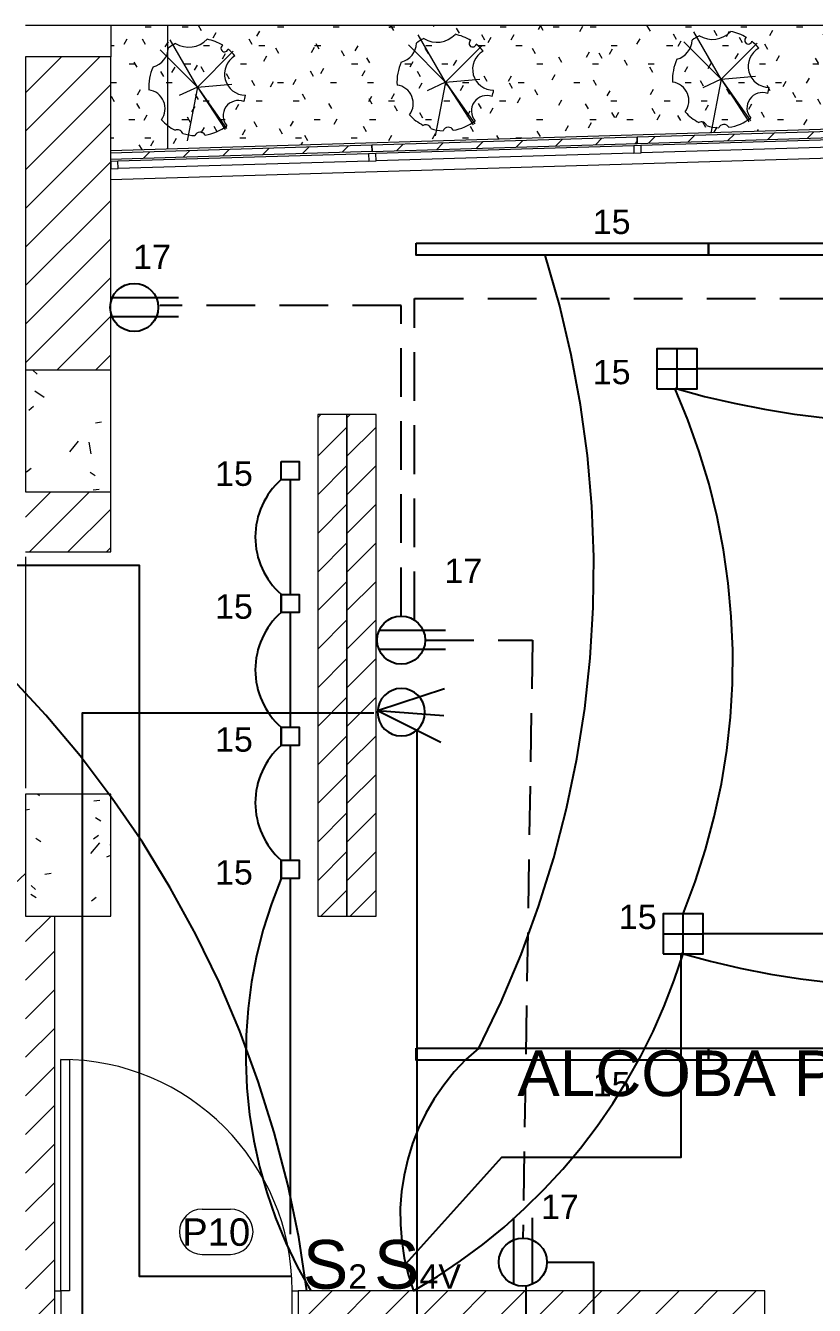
# Model space of a CAD drawing. Header units: inches. Extents: x 131 to 82119, y 71 to 16923.
# Drawn here: x 183.3 to 186.54, y 98.83 to 104.08 of the extents above; entities that cross this region are included whole.
import ezdxf
from ezdxf.enums import TextEntityAlignment as Align

# ---------------------------------------------------------------- set-up
doc = ezdxf.new("R2010")
doc.units = ezdxf.units.IN
doc.header["$MEASUREMENT"] = 0
doc.linetypes.add('HIDDEN', pattern=[9.525, 6.35, -3.175])
doc.linetypes.add('PISO', pattern=[0.3, 0.2, -0.1])
for name, color, linetype, lineweight in [('A-DETL-____-THIN', 151, 'Continuous', 18), ('A-DOOR-____-IDEN', 31, 'Continuous', 18), ('A-DOOR-____-MCUT', 31, 'Continuous', 18), ('A-DOOR-____-OTLN', 31, 'Continuous', 18), ('A-DOOR-FRAM-MCUT', 31, 'Continuous', 18), ('A-FLOR-____-OTLN', 192, 'Continuous', 18), ('A-FLOR-____-PATT', 8, 'Continuous', 18), ('A-GLAZ-CURT-MCUT', 52, 'Continuous', 18), ('A-GLAZ-CURT-OTLN', 52, 'Continuous', 18), ('A-GLAZ-CWMG-MCUT', 51, 'Continuous', 18), ('A-GLAZ-CWMG-OTLN', 51, 'Continuous', 18), ('A-WALL-____-MCUT', 113, 'Continuous', 18), ('A-WALL-____-OTLN', 113, 'Continuous', 18), ('A-WALL-____-PATT', 111, 'Continuous', 18), ('DUCTO-PARED O TECHO', 7, 'Continuous', 25), ('DUCTO-PISO', 7, 'PISO', 25), ('G-____-____-TEXT', 231, 'Continuous', 9), ('L-PLNT-____-OTLN', 71, 'Continuous', 18), ('RED-TELEVISION', 84, 'TELEVISION', 25), ('RED-TELEVISIÓN', 84, 'TELEVISION', 25), ('S-COLS-____-MCUT', 52, 'Continuous', 18), ('S-COLS-____-OTLN', 52, 'Continuous', 18), ('SIMBOLOGIA', 150, 'Continuous', 25)]:
    doc.layers.add(name, color=color, linetype=linetype, lineweight=lineweight)
for name, color, linetype in [('INTERRUPTORES', 6, 'Continuous'), ('LAMPARAS', 20, 'Continuous'), ('Retorno', 5, 'HIDDEN')]:
    doc.layers.add(name, color=color, linetype=linetype)
doc.styles.add('Arial_2', font='arial.ttf', dxfattribs={"height": 0.089295})
doc.styles.add('Arial_3', font='arial.ttf', dxfattribs={"height": 0.3375})
doc.styles.get("Standard").update_dxf_attribs({"font": 'arial.ttf'})
doc.linetypes.add('TELEVISION', pattern='A,0.32,-0.13,["TV",Standard,S=0.065,R=0,X=-0.065,Y=-0.0325],-0.13', length=0.58)
pattern_1 = [(45, (192.38889, 101.49544), (-0.079196, 0.079196), [])]

# ---------------------------------------------------------------- blocks, each defined once
blk = doc.blocks.new('M_Concrete-Rectangular-Column - Columna Concreto 0_35 x 0_50-1658767-ARQ-P2')
at = {"layer": 'S-COLS-____-OTLN'}
h = blk.add_hatch(dxfattribs=at)
h.set_pattern_fill('FP_4', style=0, pattern_type=2)
h.set_pattern_definition([(50, (8.915, 0.816), (0.546432, -0.047308), [0.057, -0.629]), (355, (8.915, 0.816), (-0.10543, 0.57337), [0.046, -0.503]), (100.451, (8.961, 0.812), (0.440955, 0.525708), [0.049, -0.534]), (46.184, (8.915, 0.969), (0.813123, -0.12606), [0.086, -0.943]), (96.636, (8.983, 0.958), (0.711995, 0.74225), [0.073, -0.801]), (351.184, (8.915, 0.969), (0.71223, 0.742616), [0.069, -0.754]), (21, (8.991, 0.93), (0.454985, -0.306292), [0.057, -0.629]), (326, (8.991, 0.93), (0.185766, 0.552594), [0.046, -0.503]), (71.451, (9.029, 0.905), (0.640536, 0.246016), [0.049, -0.534]), (37.5, (8.915, 0.816), (0.009206, 0.2541166), [0.025, -0.472, 0.025, -0.485, -0.505]), (37.5, (8.915, 0.816), (0.009206, 0.2541166), [-1.007, 0.025, -0.48]), (7.5, (8.915, 0.816), (0.200461, 0.300738), [0.025, -0.266, 0.025, -0.46, -0.192]), (7.5, (8.915, 0.816), (0.200461, 0.300738), [-0.776, 0.025, -0.167]), (327.5, (8.745, 0.816), (0.406483, -0.0170776), [0.025, -0.165, 0.025, -0.569, -0.789]), (327.5, (8.745, 0.816), (0.406483, -0.0170776), [-0.785, 0.025, -0.764]), (317.5, (8.669, 0.816), (0.443999, 0.076008), [0.025, -0.223, 0.025, -0.37, -0.56]), (317.5, (8.669, 0.816), (0.443999, 0.076008), [-0.642, 0.025, -0.535])])
h.paths.add_polyline_path([(0.175, -0.25), (0.175, 0.25), (-0.175, 0.25), (-0.175, -0.25)], flags=0)
at = {"layer": 'S-COLS-____-MCUT'}
for p, q in [((0.175, 0.25), (-0.175, 0.25)), ((-0.175, 0.25), (-0.175, -0.25)), ((0.175, -0.25), (0.175, 0.25)), ((-0.175, -0.25), (0.175, -0.25))]:
    blk.add_line(p, q, dxfattribs=at)
blk = doc.blocks.new('M_Concrete-Rectangular-Column - Columna Concreto 0_35 x 0_50-1669659-ARQ-P2')
at = {"layer": 'S-COLS-____-OTLN'}
h = blk.add_hatch(dxfattribs=at)
h.set_pattern_fill('FP_5', style=0, pattern_type=2)
h.set_pattern_definition([(50, (8.915, -0.925), (0.546432, -0.047308), [0.057, -0.629]), (355, (8.915, -0.925), (-0.10543, 0.57337), [0.046, -0.503]), (100.451, (8.961, -0.929), (0.440955, 0.525708), [0.049, -0.534]), (46.184, (8.915, -0.773), (0.813123, -0.12606), [0.086, -0.943]), (96.636, (8.983, -0.783), (0.711995, 0.74225), [0.073, -0.801]), (351.184, (8.915, -0.773), (0.71223, 0.742616), [0.069, -0.754]), (21, (8.991, -0.811), (0.454985, -0.306292), [0.057, -0.629]), (326, (8.991, -0.811), (0.185766, 0.552594), [0.046, -0.503]), (71.451, (9.029, -0.837), (0.640536, 0.246016), [0.049, -0.534]), (37.5, (8.915, -0.925), (0.009206, 0.2541166), [0.025, -0.472, 0.025, -0.485, -0.505]), (37.5, (8.915, -0.925), (0.009206, 0.2541166), [-1.007, 0.025, -0.48]), (7.5, (8.915, -0.925), (0.200461, 0.300738), [0.025, -0.266, 0.025, -0.46, -0.192]), (7.5, (8.915, -0.925), (0.200461, 0.300738), [-0.776, 0.025, -0.167]), (327.5, (8.745, -0.925), (0.406483, -0.0170776), [0.025, -0.165, 0.025, -0.569, -0.789]), (327.5, (8.745, -0.925), (0.406483, -0.0170776), [-0.785, 0.025, -0.764]), (317.5, (8.669, -0.925), (0.443999, 0.076008), [0.025, -0.223, 0.025, -0.37, -0.56]), (317.5, (8.669, -0.925), (0.443999, 0.076008), [-0.642, 0.025, -0.535])])
h.paths.add_polyline_path([(0.175, -0.25), (0.175, 0.25), (-0.175, 0.25), (-0.175, -0.25)], flags=0)
at = {"layer": 'S-COLS-____-MCUT'}
for p, q in [((0.175, 0.25), (-0.175, 0.25)), ((-0.175, 0.25), (-0.175, -0.25)), ((0.175, -0.25), (0.175, 0.25)), ((-0.175, -0.25), (0.175, -0.25))]:
    blk.add_line(p, q, dxfattribs=at)
blk = doc.blocks.new('Puertas Revit Lisas - 1_00 x 2_70-1759848-ARQ-P2')
at = {"layer": 'A-DOOR-____-MCUT'}
for p, q in [((0.44, -0.056825), (0.475, -0.056825)), ((0.44, -1.006825), (0.44, -0.056825)), ((0.475, -0.056825), (0.475, -1.006825)), ((0.475, -1.006825), (0.44, -1.006825))]:
    blk.add_line(p, q, dxfattribs=at)
at = {"layer": 'A-DOOR-____-OTLN'}
blk.add_arc((0.475, -0.056825), 0.95, 180, 270, dxfattribs=at)
at = {"layer": 'A-DOOR-FRAM-MCUT'}
for p, q in [((-0.5, 0.063175), (-0.475, 0.063175)), ((-0.5, -0.056825), (-0.5, 0.063175)), ((-0.475, 0.063175), (-0.475, -0.056825)), ((0.475, 0.063175), (0.5, 0.063175)), ((0.475, -0.056825), (0.475, 0.063175)), ((0.5, 0.063175), (0.5, -0.056825)), ((-0.475, -0.056825), (-0.5, -0.056825)), ((0.5, -0.056825), (0.475, -0.056825))]:
    blk.add_line(p, q, dxfattribs=at)
blk = doc.blocks.new('System Panel - Glazed-1951074-ARQ-P2')
at = {"layer": 'A-GLAZ-CURT-OTLN'}
h = blk.add_hatch(dxfattribs=at)
h.set_pattern_fill('FP_14', color=8, style=0, pattern_type=2)
h.set_pattern_definition([(43.278, (8.138, -2.278), (-0.0767804, 0.08154), [])])
h.paths.add_polyline_path([(-0.5374, 0.0245), (0.5374, 0.0245), (0.5374, 0.0495), (-0.5374, 0.0495)], flags=0)
at = {"layer": 'A-GLAZ-CURT-MCUT'}
for p, q in [((0.5374, 0.0495), (-0.5374, 0.0495)), ((-0.5374, 0.0495), (-0.5374, 0.0245)), ((-0.5374, 0.0245), (0.5374, 0.0245)), ((0.5374, 0.0245), (0.5374, 0.0495))]:
    blk.add_line(p, q, dxfattribs=at)
blk = doc.blocks.new('System Panel - Glazed-1951075-ARQ-P2')
at = {"layer": 'A-GLAZ-CURT-OTLN'}
h = blk.add_hatch(dxfattribs=at)
h.set_pattern_fill('FP_15', color=8, style=0, pattern_type=2)
h.set_pattern_definition([(43.278, (7.056, -2.278), (-0.0767804, 0.08154), [])])
h.paths.add_polyline_path([(-0.5449, 0.0245), (0.5449, 0.0245), (0.5449, 0.0495), (-0.5449, 0.0495)], flags=0)
at = {"layer": 'A-GLAZ-CURT-MCUT'}
for p, q in [((0.5449, 0.0495), (-0.5449, 0.0495)), ((-0.5449, 0.0495), (-0.5449, 0.0245)), ((-0.5449, 0.0245), (0.5449, 0.0245)), ((0.5449, 0.0245), (0.5449, 0.0495))]:
    blk.add_line(p, q, dxfattribs=at)
blk = doc.blocks.new('System Panel - Glazed-V8-ARQ-P2')
at = {"layer": 'A-GLAZ-CURT-OTLN'}
h = blk.add_hatch(dxfattribs=at)
h.set_pattern_fill('FP_16', color=8, style=0, pattern_type=2)
h.set_pattern_definition([(43.278, (5.966, -2.278), (-0.0767804, 0.08154), [])])
h.paths.add_polyline_path([(-0.5449, 0.0245), (0.5449, 0.0245), (0.5449, 0.0495), (-0.5449, 0.0495)], flags=0)
at = {"layer": 'A-GLAZ-CURT-MCUT'}
for p, q in [((0.5449, 0.0495), (-0.5449, 0.0495)), ((-0.5449, 0.0495), (-0.5449, 0.0245)), ((-0.5449, 0.0245), (0.5449, 0.0245)), ((0.5449, 0.0245), (0.5449, 0.0495))]:
    blk.add_line(p, q, dxfattribs=at)
blk = doc.blocks.new('M_RPC Plant - Tropical - Agave - 0_45 Meters-752007-ARQ-P2')
at = {"layer": 'L-PLNT-____-OTLN'}
for q in [(-0.1121, 0.1907), (-0.1531, 0.1496), (0.1474, 0.1437), (0.1412, 0.0087), (-0.0755, -0.0388), (-0.0429, -0.2245), (0.1136, -0.1784), (0.1196, -0.1743)]:
    blk.add_line((0.0001, -0.0036), q, dxfattribs=at)
for centre, radius, start, end in [((0.0001, -0.0036), 0.2, 116.6696, 126.6487), ((-0.0359, 0.2628), 0.1029, 238.4657, 316.9123), ((0.0001, -0.0036), 0.2, 58.808, 78.7084), ((0.1112, 0.1551), 0.0145, 121.2967, 348.7033), ((-0.2035, 0.1601), 0.0842, 284.5761, 357.8078), ((0.1972, 0.0492), 0.0863, 119.9838, 270.0162), ((0.0001, -0.0036), 0.2, 39.648, 51.192), ((0.0001, -0.0036), 0.2, 155.7352, 183.4024), ((-0.21, -0.0919), 0.0771, 323.3668, 82.226), ((0.0001, -0.0036), 0.2, 342.7424, 350.352), ((0.1685, -0.1215), 0.0628, 68.9276, 221.0724), ((0.0001, -0.0036), 0.2, 222.1904, 242.6209), ((-0.0817, -0.2008), 0.0221, 17.3648, 117.5876), ((0.0001, -0.0036), 0.2, 252.3315, 266.9942), ((0.011, -0.212), 0.0231, 28.1518, 157.8482), ((0.0001, -0.0036), 0.2, 279.0058, 307.2576)]:
    blk.add_arc(centre, radius, start, end, dxfattribs=at)
blk = doc.blocks.new('Rectangular Mullion - 30mm Square-1951076-ARQ-P2')
at = {"layer": 'A-GLAZ-CWMG-MCUT'}
for p, q in [((0, 0.015), (-0.03, 0.015)), ((-0.03, 0.015), (-0.03, -0.015)), ((0, -0.015), (0, 0.015)), ((-0.03, -0.015), (0, -0.015))]:
    blk.add_line(p, q, dxfattribs=at)
blk = doc.blocks.new('Rectangular Mullion - 30mm Square-1951070-ARQ-P2')
at = {"layer": 'A-GLAZ-CWMG-OTLN'}
for p, q in [((-7.6814, 2.0633), (-8.7107, 2.0324)), ((-7.6805, 2.0333), (-8.7098, 2.0024))]:
    blk.add_line(p, q, dxfattribs=at)
blk = doc.blocks.new('Rectangular Mullion - 30mm Square-1951071-ARQ-P2')
at = {"layer": 'A-GLAZ-CWMG-OTLN'}
h = blk.add_hatch(dxfattribs=at)
h.set_pattern_fill('FP_26', color=8, style=0, pattern_type=2)
h.set_pattern_definition([(316.722, (7.601, 2.278), (0.0767804, 0.08154), [])])
h.paths.add_polyline_path([(-0.015, 0.015), (0.015, 0.015), (0.015, -0.015), (-0.015, -0.015)], flags=0)
at = {"layer": 'A-GLAZ-CWMG-MCUT'}
for p, q in [((-0.015, 0.015), (0.015, 0.015)), ((-0.015, -0.015), (-0.015, 0.015)), ((0.015, 0.015), (0.015, -0.015)), ((0.015, -0.015), (-0.015, -0.015))]:
    blk.add_line(p, q, dxfattribs=at)
blk = doc.blocks.new('Rectangular Mullion - 30mm Square-V19-ARQ-P2')
at = {"layer": 'A-GLAZ-CWMG-MCUT'}
for p, q in [((-0.015, 0.015), (0.015, 0.015)), ((-0.015, -0.015), (-0.015, 0.015)), ((0.015, 0.015), (0.015, -0.015)), ((0.015, -0.015), (-0.015, -0.015))]:
    blk.add_line(p, q, dxfattribs=at)
blk = doc.blocks.new('Rectangular Mullion - 30mm Square-1951072-ARQ-P2')
at = {"layer": 'A-GLAZ-CWMG-OTLN'}
for p, q in [((-6.5921, 2.0961), (-7.6514, 2.0642)), ((-6.5912, 2.0661), (-7.6505, 2.0342))]:
    blk.add_line(p, q, dxfattribs=at)
blk = doc.blocks.new('Etiqueta Puerta 1_5mm - Etiqueta Puerta 1_5mm-1832370-ARQ-P2')
at = {"layer": 'A-DOOR-____-IDEN'}
for p, q in [((-0.000813, 0.001281), (0.000734, 0.001281)), ((-0.000813, -0.001203), (0.000734, -0.001203))]:
    blk.add_line(p, q, dxfattribs=at)
for centre, start, end in [((-0.000813, 0.000039), 90, 270), ((0.000734, 0.000039), 270, 90)]:
    blk.add_arc(centre, 0.001242, start, end, dxfattribs=at)
blk = doc.blocks.new('TOMA')
at = {"layer": 'SIMBOLOGIA'}
for p, q in [((-0.0301, 0.2165), (-0.0301, 0.0062)), ((0.0294, 0.2165), (0.0294, 0.1463)), ((0.0294, 0.1463), (0.0294, 0.0059))]:
    blk.add_line(p, q, dxfattribs=at)
blk.add_circle((0, 0.0761), 0.0761, dxfattribs=at)
blk = doc.blocks.new('TV')
at = {"layer": 'RED-TELEVISION', "linetype": 'Continuous'}
for q in [(-0.2063, 0.0852), (-0.2103, 0), (-0.2063, -0.0852)]:
    blk.add_line((0, 0), q, dxfattribs=at)
blk.add_circle((-0.075, 0), 0.075, dxfattribs=at)

msp = doc.modelspace()

# ---------------------------------------------------------------- hatches: boundary and pattern name
at = {"layer": 'A-FLOR-____-PATT'}
h = msp.add_hatch(dxfattribs=at)
h.set_pattern_fill('FP_23', color=256, style=0, pattern_type=2)
h.set_pattern_definition([(0, (192.38889, 101.49544), (0.305, 0.076), [0.025, -0.203, 0.025, -0.203, -1.219]), (0, (192.38889, 101.49544), (0.305, 0.076), [-0.457, 0.025, -0.432, 0.025, -0.203, -0.533]), (0, (192.38889, 101.49544), (0.305, 0.076), [-1.143, 0.025, -0.127, 0.025, -0.356]), (120, (192.50289, 101.53344), (-0.2183179, 0.22613775), [0.025, -0.203, 0.025, -0.203, -1.219]), (120, (192.50289, 101.53344), (-0.2183179, 0.22613775), [-0.457, 0.025, -0.432, 0.025, -0.203, -0.533]), (120, (192.50289, 101.53344), (-0.2183179, 0.22613775), [-1.143, 0.025, -0.127, 0.025, -0.356]), (240, (192.54089, 101.68544), (-0.0866821, -0.30213775), [0.025, -0.203, 0.025, -0.203, -1.219]), (240, (192.54089, 101.68544), (-0.0866821, -0.30213775), [-0.457, 0.025, -0.432, 0.025, -0.203, -0.533]), (240, (192.54089, 101.68544), (-0.0866821, -0.30213775), [-1.143, 0.025, -0.127, 0.025, -0.356])])
h.paths.add_polyline_path([(183.6487, 103.5719), (189.0652, 103.7348), (189.0652, 104.0849), (183.6487, 104.0849), (183.6487, 103.5937)], flags=0)
at = {"layer": 'A-WALL-____-PATT'}
h = msp.add_hatch(dxfattribs=at)
h.set_pattern_fill('FP_1', color=8, style=0, pattern_type=2)
h.set_pattern_definition(pattern_1)
h.paths.add_polyline_path([(183.6487, 102.6708), (183.6487, 103.9565), (183.2987, 103.9565), (183.2987, 102.6708)], flags=0)
h = msp.add_hatch(dxfattribs=at)
h.set_pattern_fill('FP_1', color=8, style=0, pattern_type=2)
h.set_pattern_definition(pattern_1)
h.paths.add_polyline_path([(184.6187, 100.4293), (184.6187, 102.488), (184.4987, 102.488), (184.4987, 100.4293)], flags=0)
h = msp.add_hatch(dxfattribs=at)
h.set_pattern_fill('FP_1', color=8, style=0, pattern_type=2)
h.set_pattern_definition([(45, (192.50889, 101.49544), (-0.079196, 0.079196), [])])
h.paths.add_polyline_path([(184.7387, 100.4293), (184.7387, 102.488), (184.6187, 102.488), (184.6187, 100.4293)], flags=0)
h = msp.add_hatch(dxfattribs=at)
h.set_pattern_fill('FP_1', color=8, style=0, pattern_type=2)
h.set_pattern_definition(pattern_1)
h.paths.add_polyline_path([(183.6487, 101.9244), (183.6487, 102.1708), (183.2987, 102.1708), (183.2987, 101.9244)], flags=0)
h = msp.add_hatch(dxfattribs=at)
h.set_pattern_fill('FP_1', color=8, style=0, pattern_type=2)
h.set_pattern_definition(pattern_1)
h.paths.add_polyline_path([(183.2987, 98.8912), (183.4187, 98.8912), (183.4187, 100.4293), (183.2987, 100.4293), (183.2987, 99.5151)], flags=0)
h = msp.add_hatch(dxfattribs=at)
h.set_pattern_fill('FP_1', color=8, style=0, pattern_type=2)
h.set_pattern_definition(pattern_1)
h.paths.add_polyline_path([(186.2152, 98.7712), (186.2152, 98.8912), (184.4187, 98.8912), (184.4187, 98.7712), (185.2187, 98.7712)], flags=0)
h.paths.add_polyline_path([(183.4187, 98.7712), (183.4187, 98.8912), (183.2987, 98.8912), (183.2987, 98.7712)], flags=0)
h = msp.add_hatch(dxfattribs=at)
h.set_pattern_fill('FP_1', color=8, style=0, pattern_type=2)
h.set_pattern_definition(pattern_1)
h.paths.add_polyline_path([(186.2152, 98.1712), (186.3352, 98.1712), (186.3352, 98.8912), (186.2152, 98.8912), (186.2152, 98.7712)], flags=0)

# ---------------------------------------------------------------- linework, layer by layer
at = {"layer": 'A-DETL-____-THIN'}
for p, q in [((183.881, 104.0848), (183.881, 103.5789)), ((183.2987, 100.6044), (179.232, 96.7986))]:
    msp.add_line(p, q, dxfattribs=at)
at = {"layer": 'A-FLOR-____-OTLN'}
for p, q in [((183.6487, 104.0849), (183.6487, 103.9565)), ((183.2987, 101.9043), (183.2987, 100.9543))]:
    msp.add_line(p, q, dxfattribs=at)
at = {"layer": 'A-WALL-____-MCUT'}
for p, q in [((183.6487, 103.9565), (183.2987, 103.9565)), ((183.2987, 103.9565), (183.2987, 102.6708)), ((183.6487, 102.6708), (183.6487, 103.9565)), ((184.6187, 102.488), (184.4987, 102.488)), ((184.4987, 102.488), (184.4987, 100.4293)), ((184.6187, 100.4293), (184.6187, 102.488)), ((184.6187, 102.488), (184.6187, 100.4293)), ((184.7387, 102.488), (184.6187, 102.488)), ((184.7387, 100.4293), (184.7387, 102.488)), ((183.6487, 101.9244), (183.6487, 102.1708)), ((183.2987, 101.9244), (183.6487, 101.9244)), ((183.4187, 98.8912), (183.4187, 100.4293)), ((184.4987, 100.4293), (184.6187, 100.4293)), ((184.6187, 100.4293), (184.7387, 100.4293)), ((186.3352, 98.8912), (184.4187, 98.8912)), ((186.3352, 98.1712), (186.3352, 98.8912))]:
    msp.add_line(p, q, dxfattribs=at)
at = {"layer": 'A-WALL-____-OTLN'}
for p, q in [((189.0652, 104.0849), (183.2987, 104.0849)), ((183.6487, 103.5719), (189.0652, 103.7348)), ((189.0652, 103.6148), (183.6487, 103.4519))]:
    msp.add_line(p, q, dxfattribs=at)
at = {"layer": 'DUCTO-PARED O TECHO'}
for p, q in [((184.3856, 101.6752), (184.3856, 101.2046)), ((184.3856, 101.1296), (184.3856, 100.6591))]:
    msp.add_line(p, q, dxfattribs=at)
for points in [[(187.7767, 102.6756), (186.0572, 102.6756)], [(184.3856, 102.2207), (184.3856, 101.7502)], [(182.7457, 101.87), (183.7657, 101.87), (183.7657, 98.9507), (184.3918, 98.9507)], [(184.3856, 100.5841), (184.3856, 99.1233)], [(187.8015, 100.357), (186.082, 100.357)], [(185.9902, 100.2773), (185.9902, 99.4385), (185.2535, 99.4385), (184.8599, 99)], [(184.4871, 97.9603), (184.6787, 97.9603), (184.6787, 98.6814), (185.3555, 98.6814), (185.3555, 98.9112)]]:
    msp.add_lwpolyline(points, dxfattribs=at)
msp.add_lwpolyline([(185.4403, 99.009), (185.632, 99.009), (185.632, 96.1901), (186.3965, 96.1901), (186.3965, 95.6147), (186.8, 95.6147, 1), (186.9714, 95.6147), (188.4516, 95.6147), (188.6394, 95.3894)], format="xyb", dxfattribs=at)
at = {"layer": 'DUCTO-PISO'}
for points in [[(184.8416, 101.661), (184.8416, 102.9353), (183.8499, 102.9353)], [(184.897, 101.6441), (184.897, 102.9652), (188.8793, 102.9652)], [(184.9404, 101.5622), (185.3809, 101.5622), (185.3415, 99.1078)]]:
    msp.add_lwpolyline(points, dxfattribs=at)
at = {"layer": 'LAMPARAS'}
for p, q in [((186.0572, 102.758), (185.8925, 102.758)), ((185.8925, 102.758), (185.8925, 102.5933)), ((185.9748, 102.5933), (185.9748, 102.758)), ((185.8925, 102.6756), (186.0572, 102.6756)), ((185.8925, 102.5933), (186.0572, 102.5933)), ((184.3481, 101.7502), (184.3481, 101.6752)), ((184.3481, 101.2046), (184.3481, 101.1296)), ((184.3481, 100.6591), (184.3481, 100.5841)), ((186.082, 100.4393), (185.9173, 100.4393)), ((185.9173, 100.4393), (185.9173, 100.2746)), ((185.9996, 100.2746), (185.9996, 100.4393)), ((185.9173, 100.357), (186.082, 100.357)), ((185.9173, 100.2746), (186.082, 100.2746))]:
    msp.add_line(p, q, dxfattribs=at)
for points in [[(184.9036, 103.192), (186.1036, 103.192), (186.1036, 103.142), (184.9036, 103.142)], [(186.1036, 103.192), (187.3036, 103.192), (187.3036, 103.142), (186.1036, 103.142)], [(185.8925, 102.5933), (186.0572, 102.5933), (186.0572, 102.758), (185.8925, 102.758)], [(184.3481, 102.2957), (184.423, 102.2957), (184.423, 102.2207), (184.3481, 102.2207)], [(184.3481, 101.7502), (184.423, 101.7502), (184.423, 101.6752), (184.3481, 101.6752)], [(184.3481, 101.2046), (184.423, 101.2046), (184.423, 101.1296), (184.3481, 101.1296)], [(184.3481, 100.6591), (184.423, 100.6591), (184.423, 100.5841), (184.3481, 100.5841)], [(185.9173, 100.2746), (186.082, 100.2746), (186.082, 100.4393), (185.9173, 100.4393)], [(184.9036, 99.8875), (186.1036, 99.8875), (186.1036, 99.8375), (184.9036, 99.8375)], [(186.1036, 99.8875), (187.3036, 99.8875), (187.3036, 99.8375), (186.1036, 99.8375)]]:
    msp.add_lwpolyline(points, close=True, dxfattribs=at)
at = {"layer": 'RED-TELEVISIÓN'}
for points in [[(179.1045, 98.7584), (179.1655, 98.7584), (179.1655, 96.5547), (183.5326, 96.5547), (183.5326, 101.2634), (184.7295, 101.2634)], [(184.9059, 101.1926), (184.9059, 96.4321), (188.8455, 96.4321)]]:
    msp.add_lwpolyline(points, dxfattribs=at)
at = {"layer": 'Retorno'}
for centre, radius, start, end in [((181.3421, 101.8457), 4.291, 332.847, 17.584), ((186.9572, 106.0131), 3.5581, 253.8149, 286.1851), ((183.4616, 101.4776), 2.7422, 337.7502, 24.0686), ((184.5572, 101.9857), 0.3149, 131.5976, 228.4028), ((180.0622, 98.3224), 4.4292, 7.3794, 52.8902), ((184.5572, 101.4401), 0.3149, 131.5976, 228.4028), ((184.5572, 100.8945), 0.3149, 131.5976, 228.4028), ((186.0912, 99.8588), 1.8879, 157.409, 210.8321), ((183.701, 100.9799), 2.4044, 299.6944, 342.9428), ((186.982, 103.6944), 3.5581, 253.8149, 286.1851), ((185.7337, 99.1989), 0.8961, 129.7946, 200.0827)]:
    msp.add_arc(centre, radius, start, end, dxfattribs=at)

# ---------------------------------------------------------------- block references
at = {"layer": 'A-DOOR-____-IDEN', "xscale": 74.99999999999996, "yscale": 74.99999999999996, "zscale": 74.99999999999996}
msp.add_blockref('Etiqueta Puerta 1_5mm - Etiqueta Puerta 1_5mm-1832370-ARQ-P2', (184.085, 99.1308), dxfattribs=at)
at = {"layer": 'A-DOOR-____-OTLN', "rotation": 180}
msp.add_blockref('Puertas Revit Lisas - 1_00 x 2_70-1759848-ARQ-P2', (183.9187, 98.8344), dxfattribs=at)
at = {"layer": 'A-GLAZ-CURT-OTLN', "rotation": 1.722408735942258}
for name, p in [('System Panel - Glazed-V8-ARQ-P2', (186.3569, 103.5933)), ('System Panel - Glazed-1951075-ARQ-P2', (185.2676, 103.5606)), ('System Panel - Glazed-1951074-ARQ-P2', (184.1858, 103.5281))]:
    msp.add_blockref(name, p, dxfattribs=at)
at = {"layer": 'A-GLAZ-CWMG-OTLN'}
for name, p in [('Rectangular Mullion - 30mm Square-1951072-ARQ-P2', (193.4782, 101.5282)), ('Rectangular Mullion - 30mm Square-1951070-ARQ-P2', (192.3889, 101.4954)), ('Rectangular Mullion - 30mm Square-1951072-ARQ-P2', (192.3889, 101.4954))]:
    msp.add_blockref(name, p, dxfattribs=at)
at = {"layer": 'A-GLAZ-CWMG-OTLN', "extrusion": (0, 0, -1), "rotation": 178.2775912640577}
for name, p in [('Rectangular Mullion - 30mm Square-1951071-ARQ-P2', (-184.723, 103.5442)), ('Rectangular Mullion - 30mm Square-V19-ARQ-P2', (-185.8123, 103.577))]:
    msp.add_blockref(name, p, dxfattribs=at)
at = {"layer": 'A-GLAZ-CWMG-OTLN', "rotation": 181.7224087359421}
msp.add_blockref('Rectangular Mullion - 30mm Square-1951076-ARQ-P2', (183.6487, 103.5119), dxfattribs=at)
at = {"layer": 'L-PLNT-____-OTLN'}
for p in [(184.0047, 103.8364), (185.0242, 103.8565), (186.1564, 103.8684)]:
    msp.add_blockref('M_RPC Plant - Tropical - Agave - 0_45 Meters-752007-ARQ-P2', p, dxfattribs=at)
at = {"layer": 'RED-TELEVISIÓN', "xscale": -1.298294613379909, "yscale": 1.29829461337991, "zscale": 1.29829461337991, "rotation": 355.7850604267919}
msp.add_blockref('TV', (184.745, 101.2734), dxfattribs=at)
at = {"layer": 'S-COLS-____-OTLN'}
for name, p in [('M_Concrete-Rectangular-Column - Columna Concreto 0_35 x 0_50-1669659-ARQ-P2', (183.4737, 102.4208)), ('M_Concrete-Rectangular-Column - Columna Concreto 0_35 x 0_50-1658767-ARQ-P2', (183.4737, 100.6793))]:
    msp.add_blockref(name, p, dxfattribs=at)
at = {"layer": 'SIMBOLOGIA', "xscale": 1.29829461337991, "yscale": 1.29829461337991, "zscale": 1.29829461337991, "rotation": 270}
for p in [(183.6463, 102.9279), (184.7428, 101.5622)]:
    msp.add_blockref('TOMA', p, dxfattribs=at)
at = {"layer": 'SIMBOLOGIA', "xscale": 1.29829461337991, "yscale": 1.29829461337991, "zscale": 1.29829461337991}
msp.add_blockref('TOMA', (185.3415, 98.9102), dxfattribs=at)

# ---------------------------------------------------------------- texts
for s, p in [('15', (185.7064, 103.2294)), ('17', (183.8183, 103.0852)), ('15', (185.7064, 102.6128)), ('15', (184.1546, 102.1955)), ('17', (185.097, 101.7967)), ('15', (184.1546, 101.6499)), ('15', (184.1546, 101.1043)), ('15', (184.1546, 100.5588)), ('15', (185.8136, 100.3765)), ('15', (185.7064, 99.689)), ('17', (185.4938, 99.1862))]:
    msp.add_text(s, height=0.1).set_placement(p, align=Align.CENTER)
at = {"layer": 'A-DOOR-____-IDEN', "lineweight": 9, "insert": (183.9418, 99.1884), "char_height": 0.1125, "width": 0.342721, "attachment_point": 1, "style": 'Arial_3'}
msp.add_mtext('P10', dxfattribs=at)
at = {"layer": 'G-____-____-TEXT', "color": 7, "insert": (185.3186, 99.8777), "char_height": 0.1875, "width": 3.042404, "attachment_point": 1, "style": 'Arial_2'}
msp.add_mtext('ALCOBA PRINCIPAL', dxfattribs=at)
at = {"layer": 'INTERRUPTORES', "char_height": 0.2, "attachment_point": 1}
for s, insert in [('\\pt0.0082306;S{\\H0.5x;2}', (184.4379, 99.0998)), ('\\pt0.0082306;S{\\H0.5x;4V}', (184.7303, 99.0998))]:
    msp.add_mtext_dynamic_manual_height_columns(s, width=0.353086, gutter_width=12.5, heights=[0], dxfattribs=dict(at, insert=insert))

doc.saveas('drawing.dxf')
